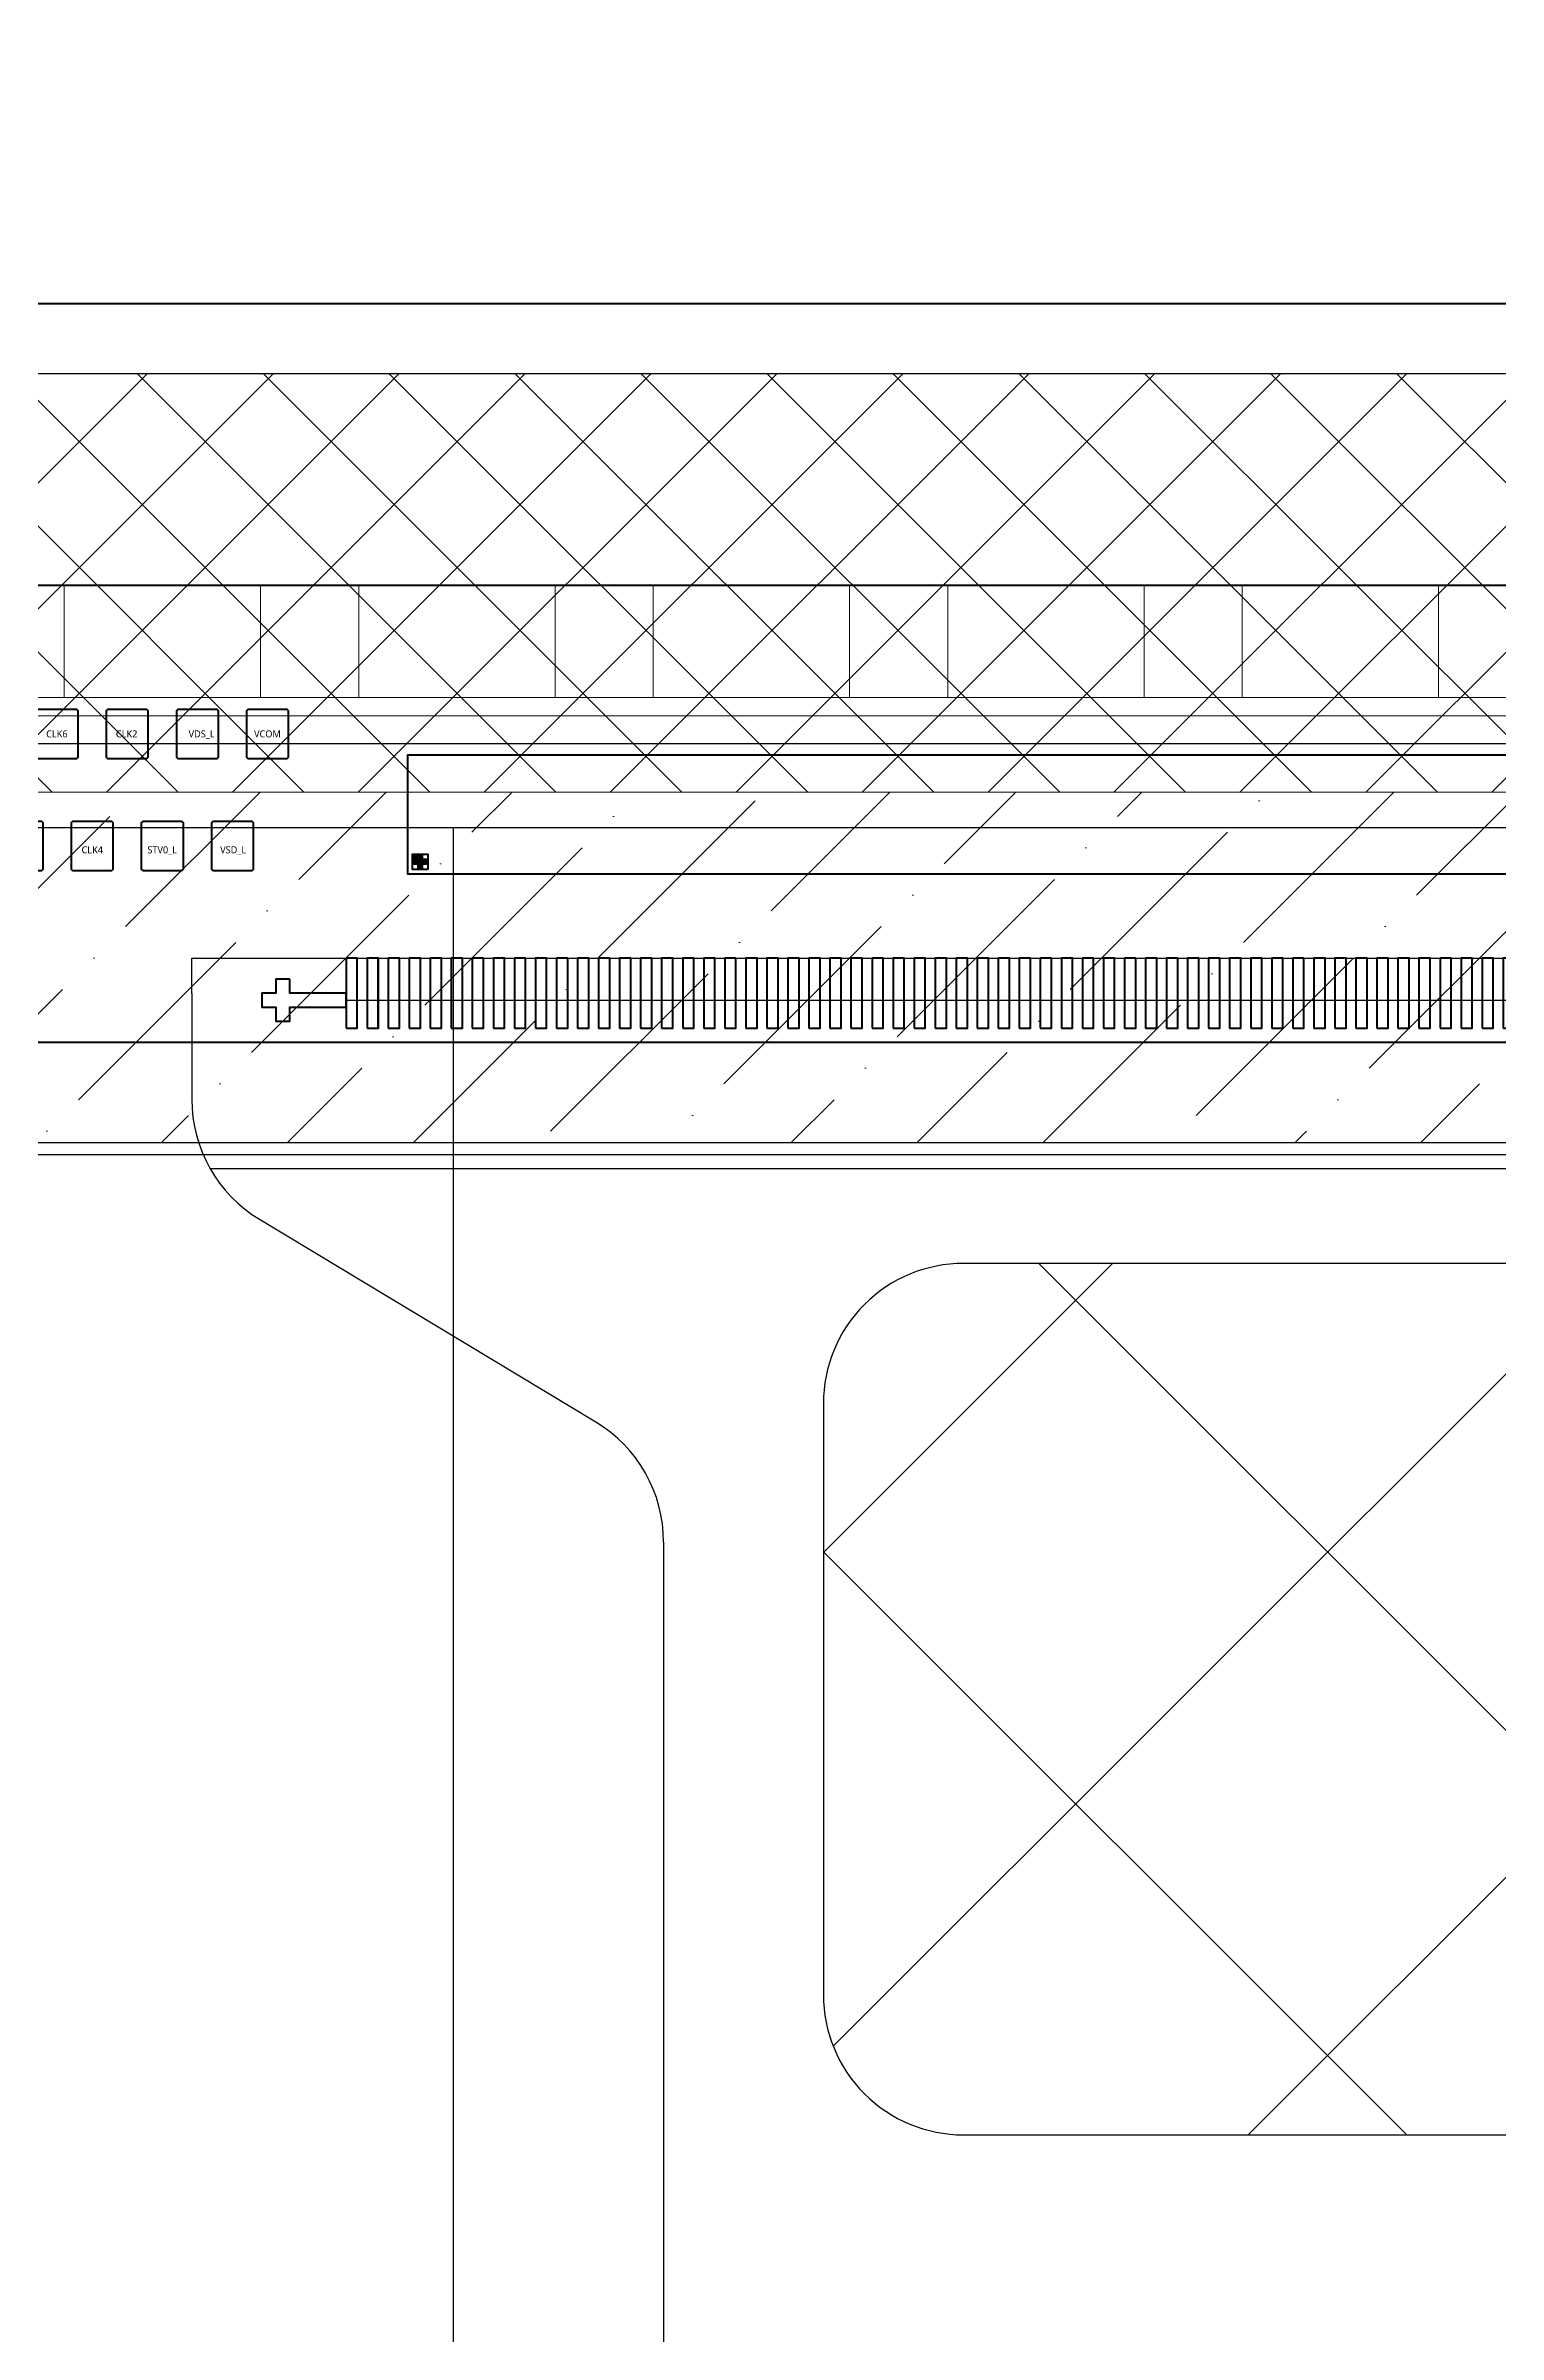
# Model space of a CAD drawing. Header units: millimetres. Extents: x 18626 to 19158, y -7082 to -6706.
# Drawn here: x 18739.66 to 18750.01, y -6895.28 to -6878.95 of the extents above; entities that cross this region are included whole.
import ezdxf
from ezdxf.enums import TextEntityAlignment as Align

# ---------------------------------------------------------------- set-up
doc = ezdxf.new("R2010")
doc.units = ezdxf.units.MM
doc.header["$LTSCALE"] = 10
doc.layers.get('Defpoints').update_dxf_attribs({"lineweight": 13})
for name, color, linetype, lineweight in [('cnt_frame.drawing', 125, 'Continuous', 100), ('DIM（标注）', 3, 'Continuous', 15), ('GATE.drawing', 3, 'Continuous', 100), ('ITO.drawing', 4, 'Continuous', 100), ('L31.drawing', 2, 'Continuous', 100), ('L59.drawing', 110, 'Continuous', 100), ('LAYOUT.drawing', 125, 'Continuous', 100), ('OUTLINE.drawing', 180, 'Continuous', 100)]:
    doc.layers.add(name, color=color, linetype=linetype, lineweight=lineweight)
doc.layers.add('FPC', color=30, linetype='Continuous')
doc.styles.get("Standard").update_dxf_attribs({"font": 'arial.ttf', "height": 5})
doc.styles.add('标注', font='')
doc.styles.get('标注').set_extended_font_data('Microsoft YaHei')
doc.dimstyles.new('STANDARD$0', dxfattribs={"dimtxt": 1, "dimasz": 5, "dimexe": 1, "dimexo": 0.1, "dimgap": 0.5, "dimtad": 0, "dimzin": 1, "dimdsep": 46, "dimtxsty": 'Standard', "dimcen": 0.09, "dimclrd": 256, "dimclre": 256, "dimclrt": 256, "dimadec": 0, "dimazin": 2, "dimtfac": 1, "dimtmove": 0, "dimatfit": 3, "dimfxl": 1, "dimtolj": 1, "dimarcsym": 0})

# ---------------------------------------------------------------- blocks, each defined once
blk = doc.blocks.new('*D29')
at = {"layer": 'Defpoints', "linetype": 'ByBlock', "transparency": 16777216}
for p in [(18754.137, -6797.304), (18731.259, -6880.794)]:
    blk.add_point(p, dxfattribs=at)
at = {"layer": 'DIM（标注）', "linetype": 'ByBlock', "lineweight": -2, "transparency": 16777216}
for p, q in [((18754.037, -6797.304), (18688.301, -6797.304)), ((18689.301, -6821.854), (18689.301, -6802.304)), ((18689.301, -6875.794), (18689.301, -6856.245)), ((18731.159, -6880.794), (18688.301, -6880.794))]:
    blk.add_line(p, q, dxfattribs=at)
at = {"layer": 'DIM（标注）', "linetype": 'ByBlock', "transparency": 16777216}
for points in [[(18689.301, -6797.304), (18690.134, -6802.304), (18688.467, -6802.304)], [(18689.301, -6880.794), (18690.134, -6875.794), (18688.467, -6875.794)]]:
    blk.add_solid(points, dxfattribs=at)
at = {"layer": 'DIM（标注）', "linetype": 'ByBlock', "transparency": 16777216, "insert": (18689.301, -6839.049), "char_height": 5, "attachment_point": 5, "rotation": 90}
blk.add_mtext('\\A1;83.49(A.A)', dxfattribs=at)
blk = doc.blocks.new('*D32')
at = {"layer": 'Defpoints', "linetype": 'ByBlock', "transparency": 16777216}
for p in [(18754.137, -6792.744), (18732.971, -6886.864)]:
    blk.add_point(p, dxfattribs=at)
at = {"layer": 'DIM（标注）', "linetype": 'ByBlock', "lineweight": -2, "transparency": 16777216}
for p, q in [((18754.037, -6792.744), (18646.059, -6792.744)), ((18647.059, -6797.744), (18647.059, -6823.793)), ((18647.059, -6855.816), (18647.059, -6881.864)), ((18732.871, -6886.864), (18646.059, -6886.864))]:
    blk.add_line(p, q, dxfattribs=at)
at = {"layer": 'DIM（标注）', "linetype": 'ByBlock', "transparency": 16777216}
for points in [[(18647.059, -6792.744), (18646.226, -6797.744), (18647.892, -6797.744)], [(18647.059, -6886.864), (18646.226, -6881.864), (18647.892, -6881.864)]]:
    blk.add_solid(points, dxfattribs=at)
at = {"layer": 'DIM（标注）', "linetype": 'ByBlock', "transparency": 16777216, "insert": (18647.059, -6839.804), "char_height": 5, "attachment_point": 5, "rotation": 90}
blk.add_mtext('\\A1;94.12%%p0.2', dxfattribs=at)
blk = doc.blocks.new('et_pad')
at = {"layer": 'GATE.drawing', "color": 3, "linetype": 'Continuous', "lineweight": 100}
blk.add_lwpolyline([(140, -100), (150, -90), (150, 240), (140, 250), (-140, 250), (-150, 240), (-150, -90), (-140, -100)], close=True, dxfattribs=at)
at = {"layer": 'OUTLINE.drawing', "color": 180, "linetype": 'Continuous', "lineweight": 100}
blk.add_lwpolyline([(140, -100), (150, -90), (150, 240), (140, 250), (-140, 250), (-150, 240), (-150, -90), (-140, -100)], close=True, dxfattribs=at)
blk = doc.blocks.new('fpc_pad')
at = {"layer": 'OUTLINE.drawing', "color": 180, "linetype": 'Continuous', "lineweight": 100}
blk.add_lwpolyline([(0, 0), (80, 0), (80, 500), (0, 500)], close=True, dxfattribs=at)
blk = doc.blocks.new('fpc_pad_dummy')
at = {"layer": 'ITO.drawing', "color": 4, "linetype": 'Continuous', "lineweight": 100}
blk.add_lwpolyline([(-0.25, -0.25), (80.25, -0.25), (80.25, 500.25), (-0.25, 500.25)], close=True, dxfattribs=at)
at = {"layer": 'OUTLINE.drawing', "color": 180, "linetype": 'Continuous', "lineweight": 100}
blk.add_lwpolyline([(0, 0), (80, 0), (80, 500), (0, 500)], close=True, dxfattribs=at)
blk = doc.blocks.new('fpc_mark')
at = {"layer": 'GATE.drawing', "color": 3, "linetype": 'Continuous', "lineweight": 100}
blk.add_lwpolyline([(200, 300), (100, 300), (100, 200), (0, 200), (0, 100), (100, 100), (100, 0), (200, 0), (200, 100), (600, 100), (600, 200), (200, 200)], close=True, dxfattribs=at)
blk = doc.blocks.new('ic_mark')
h = blk.add_hatch(color=3)
h.dxf.hatch_style = 1
h.paths.add_polyline_path([(-45, -15), (-45, 15), (-15, 15), (-15, 45), (15, 45), (15, 15), (45, 15), (45, -15), (15, -15), (15, -45), (-15, -45), (-15, -15)])
h.paths.add_polyline_path([(-45, 45), (-45, 20), (-20, 20), (-20, 45)])
at = {"layer": 'GATE.drawing', "color": 3, "linetype": 'Continuous', "lineweight": 100}
for points in [[(-45, 20), (-20, 20), (-20, 45), (-45, 45)], [(-15, 45), (15, 45), (15, 15), (45, 15), (45, -15), (15, -15), (15, -45), (-15, -45), (-15, -15), (-45, -15), (-45, 15), (-15, 15)]]:
    blk.add_lwpolyline(points, close=True, dxfattribs=at)
blk = doc.blocks.new('ic_new_RMARK')
at = {"layer": 'L31.drawing', "color": 2, "linetype": 'Continuous', "lineweight": 100}
for points in [[(-15, -45), (-15, -15), (-45, -15), (-45, 15), (-15, 15), (-15, 45), (15, 45), (15, 15), (45, 15), (45, -15), (15, -15), (15, -45)], [(20, 20), (45, 20), (45, 45), (20, 45)]]:
    blk.add_lwpolyline(points, close=True, dxfattribs=at)
at = {"layer": 'L59.drawing', "color": 110, "linetype": 'Continuous', "lineweight": 100}
blk.add_lwpolyline([(-55, -55), (55, -55), (55, 55), (-55, 55)], close=True, dxfattribs=at)
blk = doc.blocks.new('cogag')
at = {"layer": 'L59.drawing', "color": 110, "linetype": 'Continuous', "lineweight": 100}
blk.add_lwpolyline([(16532.908, -7050.643), (16509.108, -7050.643), (16509.108, -7049.793), (16532.908, -7049.793)], close=True, dxfattribs=at)
at = {"layer": 'LAYOUT.drawing', "color": 125, "linetype": 'Continuous', "lineweight": 100}
for p, q in [((16493.204, -7046.573), (16548.812, -7046.573)), ((16502.614, -7051.843), (16539.402, -7051.843))]:
    blk.add_line(p, q, dxfattribs=at)
at = {"layer": 'OUTLINE.drawing', "color": 180, "linetype": 'Continuous', "lineweight": 100}
blk.add_line((16498.13, -7046.573), (16543.886, -7046.573), dxfattribs=at)
at = {"color": 1, "linetype": 'Continuous', "lineweight": 100, "xscale": 0.000999999996565748, "yscale": 0.000999999996565748, "zscale": 0.001, "row_count": 1}
for name, p, column_count, row_spacing, column_spacing in [('et_pad', (16504.608, -7049.718), 8, 0.4000000000000001, 0.5000000000000001), ('et_pad', (16504.858, -7050.518), 7, 0.4000000000000001, 0.5000000000000001), ('fpc_pad', (16508.968, -7051.743), 161, 0.5012000000000001, 0.15)]:
    blk.add_blockref(name, p, dxfattribs=dict(at, column_count=column_count, row_spacing=row_spacing, column_spacing=column_spacing))
at = {"color": 1, "linetype": 'Continuous', "lineweight": 100, "yscale": 0.000999999996565748, "zscale": 0.001}
for name, p, xscale in [('ic_new_RMARK', (16509.196, -7050.555), -0.000999999996565748), ('ic_mark', (16509.196, -7050.555), 0.000999999996565748), ('fpc_pad', (16508.668, -7051.743), 0.000999999996565748), ('fpc_pad_dummy', (16508.818, -7051.743), 0.000999999996565748), ('fpc_mark', (16508.068, -7051.693), 0.000999999996565748)]:
    blk.add_blockref(name, p, dxfattribs=dict(at, xscale=xscale))
at = {"layer": 'cnt_frame.drawing', "color": 6, "linetype": 'Continuous', "lineweight": 100, "style": '标注'}
for s, p in [('CLK6', (16506.606, -7049.643)), ('CLK2', (16507.104, -7049.643)), ('VDS_L', (16507.638, -7049.643)), ('VCOM', (16508.107, -7049.643)), ('CLK4', (16506.859, -7050.47)), ('STV0_L', (16507.357, -7050.47)), ('VSD_L', (16507.863, -7050.47))]:
    blk.add_text(s, height=0.05, dxfattribs=at).set_placement(p, align=Align.MIDDLE_CENTER)
blk = doc.blocks.new('*D34')
at = {"layer": 'Defpoints', "linetype": 'ByBlock', "transparency": 16777216}
for p in [(18754.137, -6894.483), (18742.561, -6906.329)]:
    blk.add_point(p, dxfattribs=at)
at = {"layer": 'DIM（标注）', "linetype": 'ByBlock', "lineweight": -2, "transparency": 16777216}
for p, q in [((18754.137, -6894.583), (18754.137, -6916.384)), ((18742.561, -6906.429), (18742.561, -6916.384)), ((18747.561, -6915.384), (18749.137, -6915.384)), ((18759.137, -6915.384), (18749.137, -6915.384))]:
    blk.add_line(p, q, dxfattribs=at)
at = {"layer": 'DIM（标注）', "linetype": 'ByBlock', "transparency": 16777216}
for points in [[(18742.561, -6915.384), (18747.561, -6916.217), (18747.561, -6914.55)], [(18754.137, -6915.384), (18749.137, -6916.217), (18749.137, -6914.55)]]:
    blk.add_solid(points, dxfattribs=at)
at = {"layer": 'DIM（标注）', "linetype": 'ByBlock', "transparency": 16777216, "insert": (18775.148, -6915.384), "char_height": 5, "attachment_point": 5}
blk.add_mtext('\\A1;11.58%%p0.3', dxfattribs=at)
blk = doc.blocks.new('*D40')
at = {"layer": 'Defpoints', "linetype": 'ByBlock', "transparency": 16777216}
for p in [(18754.137, -6796.804), (18731.12, -6881.294)]:
    blk.add_point(p, dxfattribs=at)
at = {"layer": 'DIM（标注）', "linetype": 'ByBlock', "lineweight": -2, "transparency": 16777216}
for p, q in [((18754.037, -6796.804), (18673.244, -6796.804)), ((18674.244, -6815.083), (18674.244, -6801.804)), ((18674.244, -6876.294), (18674.244, -6863.016)), ((18731.02, -6881.294), (18673.244, -6881.294))]:
    blk.add_line(p, q, dxfattribs=at)
at = {"layer": 'DIM（标注）', "linetype": 'ByBlock', "transparency": 16777216}
for points in [[(18674.244, -6796.804), (18675.077, -6801.804), (18673.411, -6801.804)], [(18674.244, -6881.294), (18675.077, -6876.294), (18673.411, -6876.294)]]:
    blk.add_solid(points, dxfattribs=at)
at = {"layer": 'DIM（标注）', "linetype": 'ByBlock', "transparency": 16777216, "insert": (18674.244, -6839.049), "char_height": 5, "attachment_point": 5, "rotation": 90}
blk.add_mtext('\\A1;84.49%%p0.2(V.A)', dxfattribs=at)
blk = doc.blocks.new('SFAG')
at = {"lineweight": 0}
h = blk.add_hatch(dxfattribs=at)
h.set_pattern_fill('ANSI37', color=5, scale=0.8, style=0)
h.set_pattern_definition([(45, (11049.1221, 9937.5007), (-1.79605122, 1.79605122), []), (135, (11049.1221, 9937.5007), (-1.79605122, -1.79605122), [])])
h.paths.add_polyline_path([(16131.738, -7085.74), (16147.852, -7085.74, 0.414214), (16148.852, -7084.74), (16148.852, -7080.523, 0.414214), (16147.852, -7079.523), (16131.738, -7079.523, 0.414214), (16130.738, -7080.523), (16130.738, -7084.74, 0.414214)])
at = {"color": 6}
for p, q in [((16126.235, -7077.596), (16126.235, -7077.346)), ((16126.235, -7077.346), (16153.115, -7077.346)), ((16126.235, -7077.346), (16153.115, -7077.346)), ((16126.235, -7077.596), (16126.235, -7077.346)), ((16126.235, -7077.596), (16126.235, -7078.352)), ((16126.235, -7077.596), (16126.235, -7078.352)), ((16126.365, -7078.846), (16152.617, -7078.846)), ((16126.718, -7079.208), (16129.116, -7080.654)), ((16126.718, -7079.208), (16129.116, -7080.654))]:
    blk.add_line(p, q, dxfattribs=at)
blk.add_lwpolyline([(16130.738, -7080.523), (16130.738, -7084.74, 0.414214), (16131.738, -7085.74), (16147.852, -7085.74, 0.414214), (16148.852, -7084.74), (16148.852, -7080.523, 0.414214), (16147.852, -7079.523), (16131.738, -7079.523, 0.414214)], format="xyb", close=True)
for centre, start, end in [((16127.235, -7078.352), 180, 238.8994), ((16127.235, -7078.352), 180, 238.8994), ((16128.599, -7081.511), 0, 58.8994), ((16128.599, -7081.511), 0, 58.8994)]:
    blk.add_arc(centre, 1, start, end, dxfattribs=at)
at = {"layer": 'FPC', "color": 6}
for q in [(16129.599, -7085.479), (16129.599, -7088.909)]:
    blk.add_line((16129.599, -7081.511), q, dxfattribs=at)
blk = doc.blocks.new('SAGAGH')
blk.add_line((16188.723, -6947.039), (16213.403, -6947.039))
at = {"layer": 'L59.drawing', "color": 110, "linetype": 'Continuous', "lineweight": 100}
blk.add_lwpolyline([(16212.963, -6946.139), (16189.163, -6946.139), (16189.163, -6945.289), (16212.963, -6945.289)], close=True, dxfattribs=at)
at = {"layer": 'LAYOUT.drawing', "color": 125, "linetype": 'Continuous', "lineweight": 100}
for p, q in [((16173.258, -6942.069), (16228.867, -6942.069)), ((16176.234, -6944.079), (16225.87, -6944.079)), ((16182.371, -6947.339), (16219.468, -6947.339)), ((16182.669, -6947.339), (16219.456, -6947.339))]:
    blk.add_line(p, q, dxfattribs=at)
at = {"layer": 'OUTLINE.drawing', "color": 180, "linetype": 'Continuous', "lineweight": 100}
blk.add_line((16178.185, -6942.069), (16223.941, -6942.069), dxfattribs=at)
at = {"color": 1, "linetype": 'Continuous', "lineweight": 100, "xscale": 0.000999999996565748, "yscale": 0.000999999996565748, "zscale": 0.001, "row_count": 1}
for name, p, column_count, row_spacing, column_spacing in [('et_pad', (16184.663, -6945.214), 8, 0.4000000000000001, 0.5000000000000001), ('et_pad', (16184.913, -6946.014), 7, 0.4000000000000001, 0.5000000000000001), ('fpc_pad', (16189.023, -6947.239), 161, 0.5012000000000001, 0.15)]:
    blk.add_blockref(name, p, dxfattribs=dict(at, column_count=column_count, row_spacing=row_spacing, column_spacing=column_spacing))
at = {"color": 1, "linetype": 'Continuous', "lineweight": 100, "yscale": 0.000999999996565748, "zscale": 0.001}
for name, p, xscale in [('ic_new_RMARK', (16189.251, -6946.051), -0.000999999996565748), ('ic_mark', (16189.251, -6946.051), 0.000999999996565748), ('fpc_pad', (16188.723, -6947.239), 0.000999999996565748), ('fpc_pad_dummy', (16188.873, -6947.239), 0.000999999996565748), ('fpc_mark', (16188.123, -6947.189), 0.000999999996565748)]:
    blk.add_blockref(name, p, dxfattribs=dict(at, xscale=xscale))
blk.add_blockref('SFAG', (61.388, 130.606))
at = {"layer": 'cnt_frame.drawing', "color": 6, "linetype": 'Continuous', "lineweight": 100, "style": '标注'}
for s, p in [('CLK6', (16186.661, -6945.139)), ('CLK2', (16187.158, -6945.139)), ('VDS_L', (16187.693, -6945.139)), ('VCOM', (16188.162, -6945.139)), ('CLK4', (16186.913, -6945.966)), ('STV0_L', (16187.412, -6945.966)), ('VSD_L', (16187.918, -6945.966))]:
    blk.add_text(s, height=0.05, dxfattribs=at).set_placement(p, align=Align.MIDDLE_CENTER)
blk = doc.blocks.new('SFTHHN')
h = blk.add_hatch()
h.set_pattern_fill('ANSI37', color=5, scale=0.2, style=0)
h.set_pattern_definition([(45, (-9078.69425, 872.2232), (-0.449012806, 0.449012806), []), (135, (-9078.69425, 872.2232), (-0.449012806, -0.449012806), [])])
h.paths.add_polyline_path([(17661.835, -6913.714, 4.042934), (17617.474, -6913.714)])
h.paths.add_polyline_path([(17616.638, -6910.73, -3.670869), (17662.671, -6910.73)], flags=16)
at = {"layer": 'DIM（标注）'}
h = blk.add_hatch(dxfattribs=at)
h.set_pattern_fill('ANSI36', color=6, scale=0.2, style=0)
h.set_pattern_definition([(45, (898.02664, 512.4706), (0.336759605, 1.234785217), [1.5875, -0.3175, 0, -0.3175])])
h.paths.add_polyline_path([(17658.9, -6916.214), (17658.9, -6915.134, 0.017135), (17661.835, -6913.714), (17617.474, -6913.714, 0.017135), (17620.409, -6915.134), (17620.409, -6916.214)])
at = {"color": 5}
for points in [[(17620.409, -6915.134), (17620.409, -6916.214), (17658.9, -6916.214), (17658.9, -6915.134, 4.733206), (17620.409, -6915.134)], [(17616.638, -6910.73, -3.670869), (17662.671, -6910.73), (17616.638, -6910.73)]]:
    blk.add_lwpolyline(points, format="xyb", dxfattribs=at)
at = {"layer": 'DIM（标注）', "color": 6}
blk.add_line((17617.474, -6913.714), (17661.835, -6913.714), dxfattribs=at)

msp = doc.modelspace()

# ---------------------------------------------------------------- linework, layer by layer
at = {"color": 2}
for p, q in [((18775.444, -6883.934), (18732.83, -6883.934)), ((18775.444, -6884.534), (18732.83, -6884.534))]:
    msp.add_line(p, q, dxfattribs=at)
at = {"color": 0}
msp.add_line((18732.971, -6886.864), (18775.303, -6886.864), dxfattribs=at)
for radius, start, end in [(49.44, 295.3483, 244.6517), (49.18, 294.7012, 245.2988), (47.68, 294.0033, 245.9967)]:
    msp.add_arc((18754.137, -6842.184), radius, start, end, dxfattribs=at)
at = {"color": 2}
for radius in [48.08, 47.48]:
    msp.add_arc((18754.137, -6842.184), radius, 300.1044, 239.8956, dxfattribs=at)
at = {"layer": 'DIM（标注）', "color": 42}
msp.add_line((18775.444, -6883.604), (18732.83, -6883.604), dxfattribs=at)
at = {"layer": 'DIM（标注）', "color": 5}
msp.add_line((18775.444, -6883.734), (18732.83, -6883.734), dxfattribs=at)
at = {"layer": 'DIM（标注）', "color": 6}
for points in [[(18741.187, -6882.804), (18741.187, -6883.604), (18739.787, -6883.604), (18739.787, -6882.804)], [(18743.287, -6882.804), (18743.287, -6883.604), (18741.887, -6883.604), (18741.887, -6882.804)], [(18745.387, -6882.804), (18745.387, -6883.604), (18743.987, -6883.604), (18743.987, -6882.804)], [(18747.487, -6882.804), (18747.487, -6883.604), (18746.087, -6883.604), (18746.087, -6882.804)], [(18749.587, -6882.804), (18749.587, -6883.604), (18748.187, -6883.604), (18748.187, -6882.804)]]:
    msp.add_lwpolyline(points, close=True, dxfattribs=at)
at = {"layer": 'FPC', "color": 30}
msp.add_line((18742.561, -6884.534), (18742.561, -6906.329), dxfattribs=at)

# ---------------------------------------------------------------- block references
for name, p in [('SFTHHN', (1114.482, 29.435)), ('SAGAGH', (2553.074, 61.275))]:
    msp.add_blockref(name, p)
at = {"layer": 'DIM（标注）', "color": 0}
msp.add_blockref('cogag', (2233.129, 165.779), dxfattribs=at)

# ---------------------------------------------------------------- dimensions: what is measured, and where the dimension line sits
at = {"layer": 'DIM（标注）', "color": 3}
dim = msp.add_linear_dim(base=(18647.059, -6886.864), p1=(18754.137, -6792.744), p2=(18732.971, -6886.864), angle=90, dimstyle='STANDARD$0', override={"dimtol": 1, "dimtp": 0.2, "dimtm": 0.2, "dimfxl": 1.5, "dimarcsym": 2}, dxfattribs=at)
dim.commit()
dim.dimension.update_dxf_attribs({"geometry": '*D32', "text_midpoint": (18647.059, -6839.804)})
dim = msp.add_linear_dim(base=(18674.244, -6796.804), p1=(18731.12, -6881.294), p2=(18754.137, -6796.804), angle=90, text='<>(V.A)', dimstyle='STANDARD$0', override={"dimtol": 1, "dimtp": 0.2, "dimtm": 0.2, "dimfxl": 1.5, "dimarcsym": 2}, dxfattribs=at)
dim.commit()
dim.dimension.update_dxf_attribs({"geometry": '*D40', "text_midpoint": (18674.244, -6839.049)})
at = {"layer": 'DIM（标注）', "color": 0}
dim = msp.add_linear_dim(base=(18689.301, -6797.304), p1=(18731.259, -6880.794), p2=(18754.137, -6797.304), angle=90, dimstyle='STANDARD$0', override={"dimpost": '(A.A)'}, dxfattribs=at)
dim.commit()
dim.dimension.update_dxf_attribs({"geometry": '*D29', "text_midpoint": (18689.301, -6839.049)})
at = {"layer": 'DIM（标注）', "color": 3}
dim = msp.add_linear_dim(base=(18754.137, -6915.384), p1=(18742.561, -6906.329), p2=(18754.137, -6894.483), dimstyle='STANDARD$0', override={"dimtol": 1, "dimtp": 0.3, "dimtm": 0.3, "dimfxl": 1.5, "dimarcsym": 2}, dxfattribs=at)
dim.commit()
dim.dimension.update_dxf_attribs({"geometry": '*D34', "text_midpoint": (18775.148, -6915.384)})

doc.saveas('drawing.dxf')
